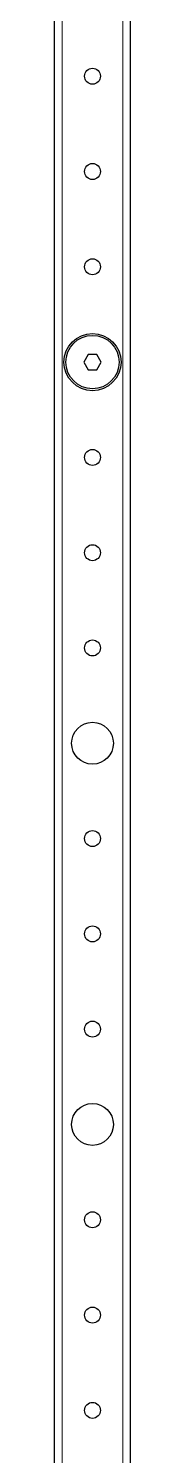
# Model space of a CAD drawing. Header units: millimetres. Extents: x -1565 to 3390, y -1390 to 1219.
# Drawn here: x -364.9 to -344.9, y -508.1 to -133.7 of the extents above; entities that cross this region are included whole.
import ezdxf

# ---------------------------------------------------------------- set-up
doc = ezdxf.new("R2010")
doc.units = ezdxf.units.MM

msp = doc.modelspace()

# ---------------------------------------------------------------- linework, layer by layer
at = {"color": 7, "linetype": 'Continuous', "lineweight": 25}
for p, q in [((-364.94, -838.72), (-364.94, 396.28)), ((-344.94, -838.72), (-344.94, 396.28)), ((-356.09, -219.22), (-357.25, -221.22)), ((-353.78, -219.22), (-356.09, -219.22)), ((-352.63, -221.22), (-353.78, -219.22)), ((-357.25, -221.22), (-356.09, -223.22)), ((-356.09, -223.22), (-353.78, -223.22)), ((-353.78, -223.22), (-352.63, -221.22))]:
    msp.add_line(p, q, dxfattribs=at)
at = {"color": 8, "linetype": 'Continuous', "lineweight": 18}
for p, q in [((-362.94, -838.72), (-362.94, 396.28)), ((-346.94, -838.72), (-346.94, 396.28))]:
    msp.add_line(p, q, dxfattribs=at)
at = {"color": 7, "linetype": 'Continuous', "lineweight": 25}
for centre, radius in [((-354.94, -146.22), 2.1), ((-354.94, -171.22), 2.1), ((-354.94, -196.22), 2.1), ((-354.94, -221.22), 7.5), ((-354.94, -221.22), 7), ((-354.94, -246.22), 2.1), ((-354.94, -271.22), 2.1), ((-354.94, -296.22), 2.1), ((-354.94, -321.22), 5.5), ((-354.94, -346.22), 2.1), ((-354.94, -371.22), 2.1), ((-354.94, -396.22), 2.1), ((-354.94, -421.22), 5.5), ((-354.94, -446.22), 2.1), ((-354.94, -471.22), 2.1), ((-354.94, -496.22), 2.1)]:
    msp.add_circle(centre, radius, dxfattribs=at)

doc.saveas('drawing.dxf')
